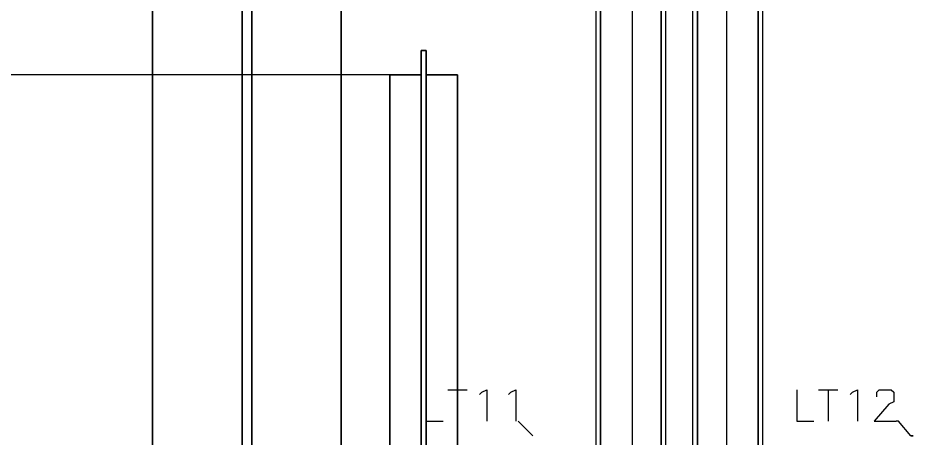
# Model space of a CAD drawing. Header units: metres. Extents: x 114 to 218, y 8 to 180.
# Drawn here: x 140.34 to 146.02, y 53.23 to 55.9 of the extents above; entities that cross this region are included whole.
import ezdxf

# ---------------------------------------------------------------- set-up
doc = ezdxf.new("R2010")
doc.units = ezdxf.units.M
doc.header["$MEASUREMENT"] = 0
for name, color, linetype in [('E-CNDT-PWR', 7, 'Continuous'), ('E-TFP-LIGHT', 7, 'Continuous'), ('M-SA4S-Conn', 7, 'Continuous'), ('M-SA4S-Rect', 7, 'Continuous'), ('S-3D-BEAM', 7, 'Continuous')]:
    doc.layers.add(name, color=color, linetype=linetype)

msp = doc.modelspace()

# ---------------------------------------------------------------- linework, layer by layer
at = {"layer": 'E-CNDT-PWR', "color": 113, "true_color": 0x6edda5}
for points in [[(144.0088, 68.6435), (144.0396, 68.6435), (144.1165, 68.6435), (144.2395, 68.6435), (144.3472, 68.6435), (144.4241, 68.6435), (144.4549, 68.6435), (144.4241, 68.6435), (144.3472, 68.6435), (144.2395, 68.6435), (144.1165, 68.6435), (144.0396, 68.6435), (144.0088, 68.6435), (144.0088, 41.4025)], [(144.0396, 68.6435), (144.0396, 41.4025), (144.0396, 68.6435)], [(144.2395, 68.6435), (144.2395, 41.4025)], [(144.2395, 68.6435), (144.2395, 41.4025)], [(144.4241, 68.6435), (144.4241, 41.4025), (144.4241, 68.6435)], [(144.4549, 41.4025), (144.4549, 68.6435)], [(144.6241, 68.6435), (144.6548, 68.6435), (144.7317, 68.6435), (144.8394, 68.6435), (144.9625, 68.6435), (145.0394, 68.6435), (145.0701, 68.6435), (145.0394, 68.6435), (144.9625, 68.6435), (144.8394, 68.6435), (144.7317, 68.6435), (144.6548, 68.6435), (144.6241, 68.6435), (144.6241, 41.4025)], [(144.6548, 68.6435), (144.6548, 41.4025), (144.6548, 68.6435)], [(144.8394, 68.6435), (144.8394, 41.4025)], [(144.8394, 68.6435), (144.8394, 41.4025)], [(145.0394, 68.6435), (145.0394, 41.4025), (145.0394, 68.6435)], [(145.0701, 41.4025), (145.0701, 68.6435)]]:
    msp.add_lwpolyline(points, dxfattribs=at)
at = {"layer": 'E-TFP-LIGHT', "color": 5, "true_color": 0x0000ff}
for points in [[(142.9321, 53.5386), (142.9321, 53.3387), (143.0398, 53.3387)], [(143.0705, 53.5386), (143.1936, 53.5386)], [(143.132, 53.5386), (143.132, 53.3387)], [(143.2705, 53.5079), (143.2859, 53.5233), (143.3166, 53.5386), (143.3166, 53.3387)], [(143.4551, 53.5079), (143.4704, 53.5233), (143.5012, 53.5386), (143.5012, 53.3387)], [(145.2855, 53.5386), (145.2855, 53.3387), (145.3932, 53.3387)], [(145.4239, 53.5386), (145.547, 53.5386)], [(145.4854, 53.5386), (145.4854, 53.3387)], [(145.6239, 53.5079), (145.6393, 53.5233), (145.67, 53.5386), (145.67, 53.3387)], [(145.7931, 53.4925), (145.7931, 53.5079), (145.7931, 53.5233), (145.8085, 53.5386), (145.8239, 53.5386), (145.87, 53.5386), (145.8854, 53.5386), (145.9008, 53.5233), (145.9008, 53.5079), (145.9008, 53.4925), (145.9008, 53.4617), (145.87, 53.4464), (145.7777, 53.3387), (145.9161, 53.3387)], [(143.6089, 53.2464), (143.5166, 53.3387)], [(146.0084, 53.2464), (145.9315, 53.3387), (145.9161, 53.3387)], [(143.6089, 53.2464), (143.6089, 53.2464), (143.6089, 53.2464), (143.6089, 53.2464)], [(146.0084, 53.2464), (146.0238, 53.2464), (146.0238, 53.2464), (146.0084, 53.2464), (146.0084, 53.2464)]]:
    msp.add_lwpolyline(points, dxfattribs=at)
at = {"layer": 'M-SA4S-Conn', "color": 140, "true_color": 0x00bfff}
for points in [[(142.9321, 55.6921), (142.9013, 55.6921), (142.9321, 55.6921)], [(142.9013, 55.6921), (142.9013, 52.9849), (142.9013, 55.6921)], [(142.9013, 55.6921), (142.9013, 55.6921)], [(142.9013, 55.6921), (142.9013, 55.6921)], [(142.9321, 55.6921), (142.9321, 52.9849), (142.9321, 55.6921)], [(142.9321, 55.6921), (142.9321, 55.6921)], [(142.9321, 55.6921), (142.9321, 55.6921)], [(142.7014, 55.5383), (142.7014, 53.1387)], [(142.9013, 53.1387), (142.9013, 55.5383), (142.7014, 55.5383), (142.9013, 55.5383)], [(142.7014, 53.1387), (142.7014, 55.5383)], [(142.7014, 55.5383), (142.7014, 55.5383)], [(142.9013, 55.5383), (142.9013, 53.1387)], [(142.9013, 55.5383), (142.9013, 55.5383)], [(142.9013, 55.5383), (142.9013, 55.5383)], [(142.9321, 53.1387), (143.132, 53.1387), (143.132, 55.5383), (142.9321, 55.5383), (143.132, 55.5383), (143.132, 53.1387), (142.9321, 53.1387), (142.9321, 55.5383)], [(142.9321, 55.5383), (142.9321, 53.1387)], [(142.9321, 55.5383), (142.9321, 55.5383)], [(143.132, 55.5383), (143.132, 55.5383)]]:
    msp.add_lwpolyline(points, dxfattribs=at)
at = {"layer": 'M-SA4S-Rect', "color": 140, "true_color": 0x00bfff}
for points in [[(142.9013, 55.5383), (137.3024, 55.5383)], [(142.9013, 55.5383), (137.3024, 55.5383), (137.3024, 53.1387), (142.9013, 53.1387), (137.3024, 53.1387)], [(142.9013, 53.1387), (142.9013, 55.5383), (142.9013, 53.1387)], [(142.9013, 55.5383), (142.9013, 55.5383)], [(143.132, 53.1387), (143.132, 55.5383), (142.9321, 55.5383), (142.9321, 53.1387), (143.132, 53.1387), (143.132, 55.5383), (142.9321, 55.5383), (142.9321, 53.1387), (143.132, 53.1387)], [(142.9321, 55.5383), (142.9321, 55.5383)], [(143.132, 55.5383), (143.132, 55.5383)]]:
    msp.add_lwpolyline(points, dxfattribs=at)
at = {"layer": 'S-3D-BEAM', "color": 4, "true_color": 0x00ffff}
for points in [[(141.194, 78.7185), (141.194, 24.5287), (141.194, 78.7185)], [(142.3937, 24.5287), (141.194, 24.5287), (141.194, 24.5287), (141.194, 78.7185), (142.3937, 78.7185), (142.3937, 24.5287)], [(141.194, 24.5287), (142.3937, 24.5287), (142.3937, 24.5287), (142.3937, 78.7185), (141.194, 78.7185), (141.194, 24.5287)], [(141.194, 78.7185), (141.194, 24.5287), (141.194, 78.7185)], [(141.7631, 24.5287), (141.194, 24.5287), (141.194, 24.5287), (141.194, 78.7185), (141.7631, 78.7185), (141.7631, 24.5287)], [(141.7631, 24.5287), (141.194, 24.5287), (141.7631, 24.5287), (141.7631, 24.5287), (141.7631, 78.7185), (141.194, 78.7185), (141.194, 24.5287), (142.3937, 24.5287), (141.8246, 24.5287)], [(141.7631, 78.7185), (141.7631, 24.5287), (141.7631, 78.7185)], [(141.8246, 24.5287), (142.3937, 24.5287), (142.3937, 24.5287), (142.3937, 78.7185), (141.8246, 78.7185), (141.8246, 24.5287)], [(141.8246, 78.7185), (141.8246, 24.5287), (141.8246, 78.7185)], [(142.3937, 24.5287), (141.8246, 24.5287), (141.8246, 24.5287), (141.8246, 78.7185), (142.3937, 78.7185), (142.3937, 24.5287)], [(142.3937, 78.7185), (142.3937, 24.5287), (142.3937, 78.7185)], [(142.3937, 78.7185), (142.3937, 24.5287), (142.3937, 78.7185)]]:
    msp.add_lwpolyline(points, dxfattribs=at)

doc.saveas('drawing.dxf')
